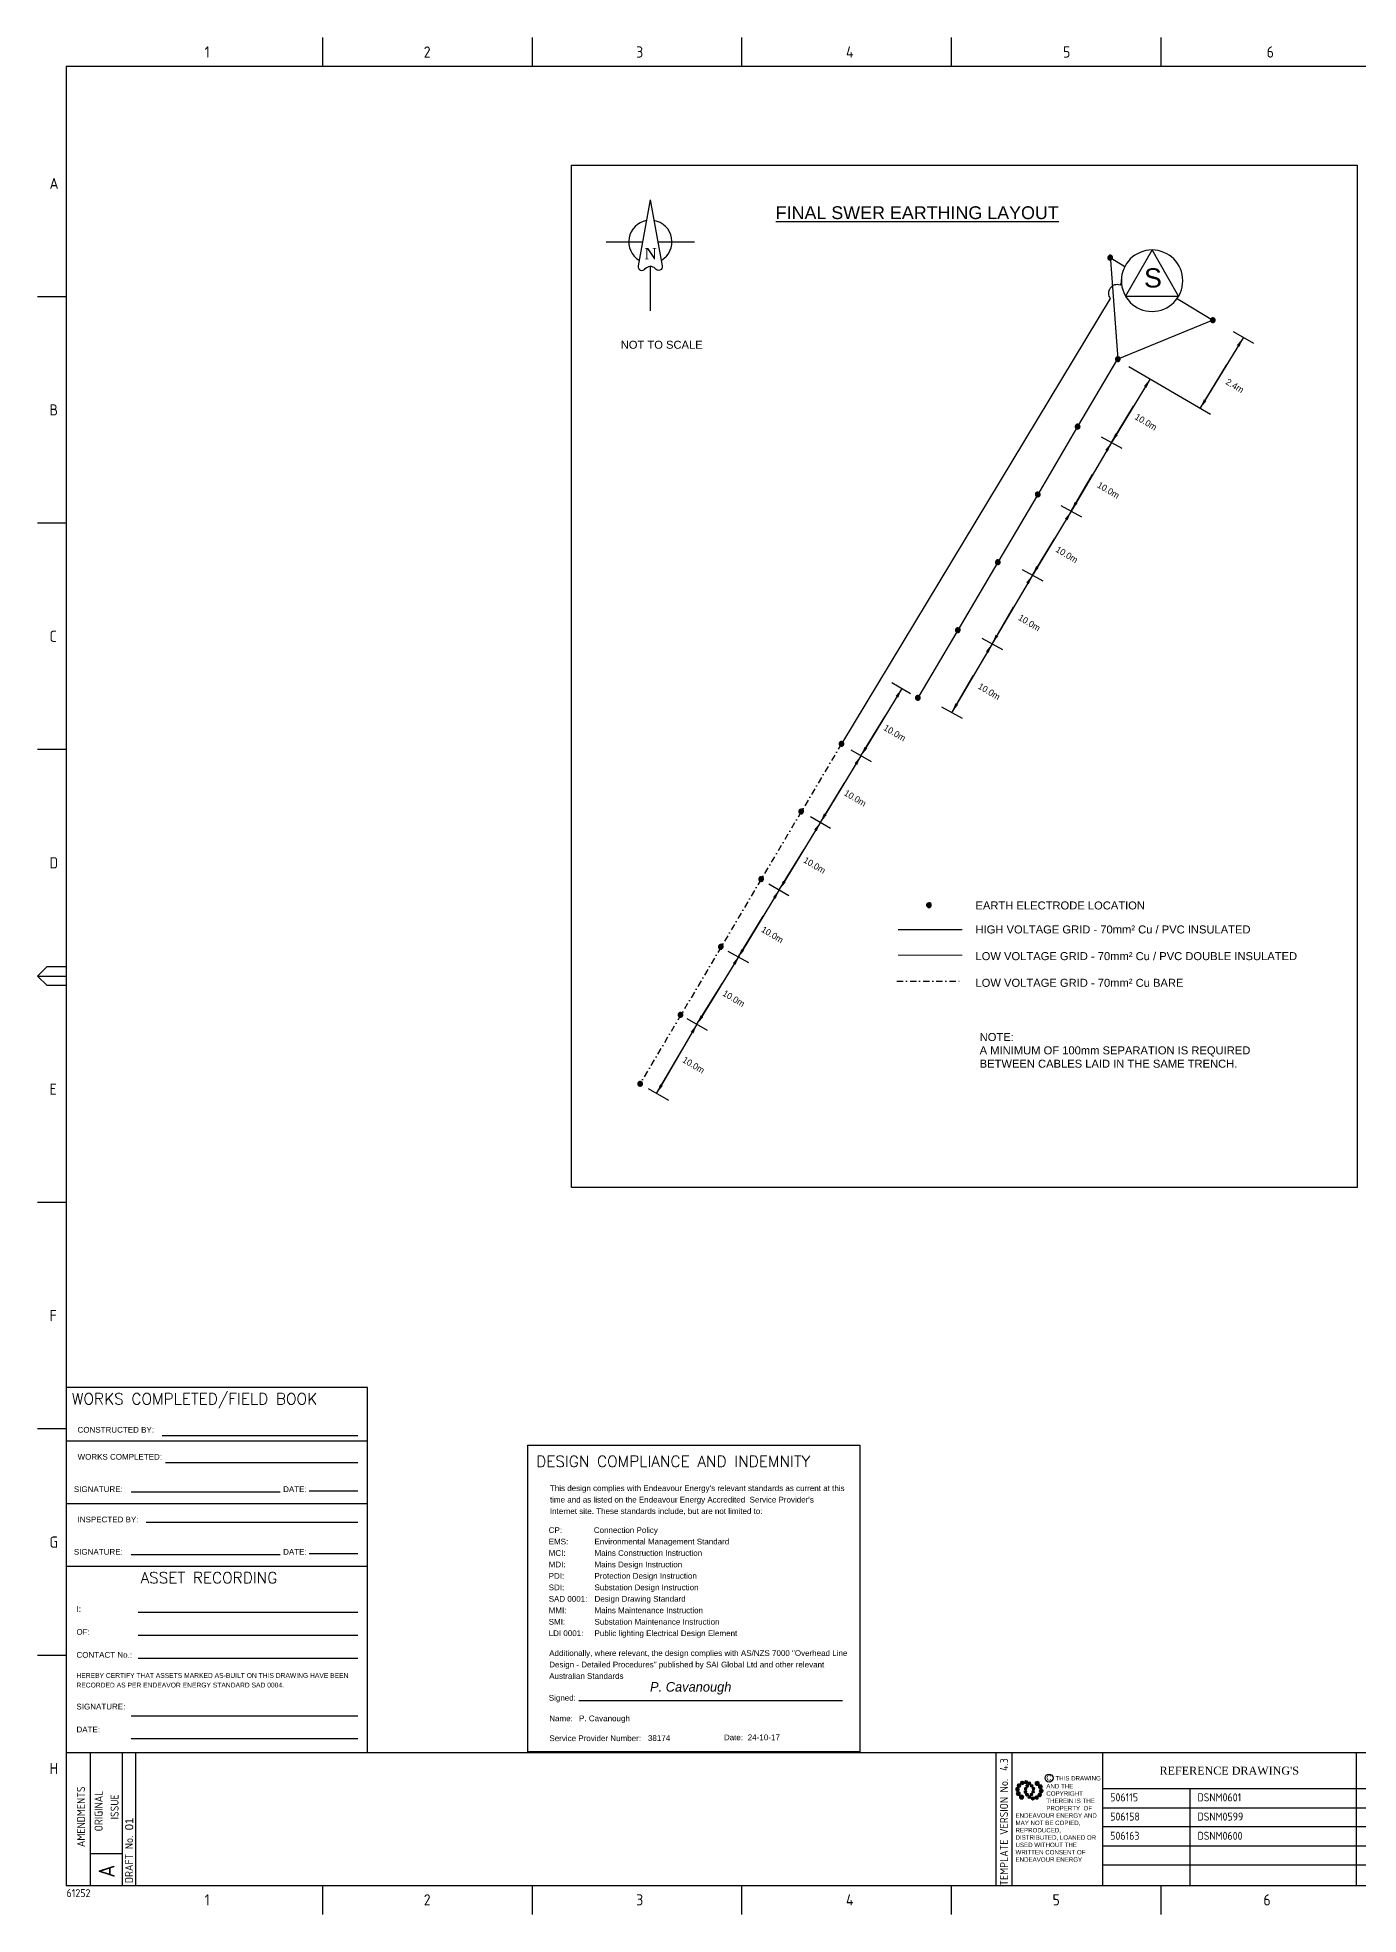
# Paper-space layout 'EARTHING' of a CAD drawing. Header units: metres, sheet in millimetres. Extents: x -21 to 813, y -3 to 583.
# Drawn here: x -21 to 392, y -3 to 583 of the extents above; entities that cross this region are included whole.
import ezdxf
from ezdxf.enums import TextEntityAlignment as Align

# ---------------------------------------------------------------- set-up
doc = ezdxf.new("R2010")
doc.units = ezdxf.units.M
doc.linetypes.add('DASHDOT2', pattern=[0.5, 0.25, -0.125, 0, -0.125])
doc.layers.get('0').update_dxf_attribs({"color": 6})
for name, color, linetype in [('Notes', 7, 'Continuous'), ('Notes_SP_MISC', 7, 'Continuous'), ('SupportsUG_SP_EXT', 7, 'Continuous')]:
    doc.layers.add(name, color=color, linetype=linetype)
doc.styles.add('ARIAL', font='arial.ttf', dxfattribs={"height": 2})
doc.styles.add('Elec', font='romand__.ttf')
doc.styles.add('iecISOCP', font='isocp.shx')
doc.styles.add('iecNAME', font='times.ttf')
doc.styles.add('iecTimesNewRoman', font='times.ttf')
doc.styles.add('RoadName', font='arial.ttf', dxfattribs={"height": 2.5})
doc.styles.get("Standard").update_dxf_attribs({"font": 'arial.ttf'})
doc.linetypes.add('Cable x', pattern='A,7,-0.25,["x",Standard,S=2,R=0,X=0.2,Y=-0.8],-2.1', length=9.35)
doc.linetypes.add('Cable xx', pattern='A,7,-3.3,["XX",Standard,S=1.5,R=0,X=-2.54,Y=-0.8],-1', length=11.3)
doc.dimstyles.new('GISCAD Dim Style', dxfattribs={"dimtxt": 2.5, "dimasz": 3, "dimexe": 1.25, "dimexo": 0.625, "dimtad": 1, "dimtoh": 1, "dimdec": 1, "dimtxsty": 'ARIAL', "dimcen": 2.5, "dimadec": 0, "dimazin": 0, "dimtfac": 1, "dimtdec": 1, "dimtmove": 0, "dimatfit": 3, "dimfxl": 1.25, "dimarcsym": 0})

# ---------------------------------------------------------------- blocks, each defined once
blk = doc.blocks.new('EE_LOGO_SMALL')
at = {"layer": 'Notes'}
h = blk.add_hatch(color=256, dxfattribs=at)
edge = h.paths.add_edge_path()
edge.add_spline(control_points=[(-8.4, 2), (-9.2, 2), (-9.8, 1.4), (-9.8, 0.7), (-9.9, -0.1), (-9.3, -0.7), (-8.6, -0.8), (-7.8, -0.8), (-7.2, -0.2), (-7.1, 0.5), (-7.1, 1.3), (-7.7, 1.9), (-8.4, 2)], knot_values=[0, 0, 0, 0, 1, 1, 1, 2, 2, 2, 3, 3, 3, 4, 4, 4, 4], degree=3, periodic=0)
h = blk.add_hatch(color=256, dxfattribs=at)
edge = h.paths.add_edge_path()
edge.add_spline(control_points=[(-6.8, 4.5), (-7.4, 4.8), (-8.2, 4.6), (-8.6, 4), (-8.9, 3.4), (-8.7, 2.6), (-8.1, 2.2), (-7.5, 1.9), (-6.7, 2.1), (-6.3, 2.7), (-6, 3.3), (-6.2, 4.1), (-6.8, 4.5)], knot_values=[0, 0, 0, 0, 1, 1, 1, 2, 2, 2, 3, 3, 3, 4, 4, 4, 4], degree=3, periodic=0)
h = blk.add_hatch(color=256, dxfattribs=at)
edge = h.paths.add_edge_path()
edge.add_spline(control_points=[(-4.2, 5.9), (-4.6, 6.5), (-5.3, 6.6), (-5.9, 6.3), (-6.4, 5.9), (-6.6, 5.1), (-6.2, 4.6), (-5.9, 4), (-5.1, 3.8), (-4.6, 4.2), (-4, 4.6), (-3.8, 5.3), (-4.2, 5.9)], knot_values=[0, 0, 0, 0, 1, 1, 1, 2, 2, 2, 3, 3, 3, 4, 4, 4, 4], degree=3, periodic=0)
h = blk.add_hatch(color=256, dxfattribs=at)
edge = h.paths.add_edge_path()
edge.add_spline(control_points=[(-1.3, 5.9), (-1.4, 6.5), (-2, 7), (-2.6, 6.9), (-3.3, 6.9), (-3.7, 6.3), (-3.7, 5.6), (-3.6, 5), (-3, 4.5), (-2.4, 4.6), (-1.7, 4.7), (-1.3, 5.2), (-1.3, 5.9)], knot_values=[0, 0, 0, 0, 1, 1, 1, 2, 2, 2, 3, 3, 3, 4, 4, 4, 4], degree=3, periodic=0)
h = blk.add_hatch(color=256, dxfattribs=at)
edge = h.paths.add_edge_path()
edge.add_spline(control_points=[(-2.5, 2.1), (-3, 2.2), (-3.5, 1.9), (-3.6, 1.3), (-3.7, 0.8), (-3.4, 0.3), (-2.9, 0.2), (-2.4, 0.1), (-1.9, 0.4), (-1.8, 0.9), (-1.7, 1.5), (-2, 2), (-2.5, 2.1)], knot_values=[0, 0, 0, 0, 1, 1, 1, 2, 2, 2, 3, 3, 3, 4, 4, 4, 4], degree=3, periodic=0)
h = blk.add_hatch(color=256, dxfattribs=at)
edge = h.paths.add_edge_path()
edge.add_spline(control_points=[(1, 4.9), (1, 4.3), (0.5, 3.8), (-0.1, 3.8), (-0.7, 3.8), (-1.2, 4.3), (-1.2, 4.9), (-1.2, 5.5), (-0.7, 6), (-0.1, 6), (0.5, 6), (1, 5.5), (1, 4.9)], knot_values=[0, 0, 0, 0, 1, 1, 1, 2, 2, 2, 3, 3, 3, 4, 4, 4, 4], degree=3, periodic=0)
edge = h.paths.add_edge_path()
edge.add_spline(control_points=[(-1.4, 4), (-1.9, 4.1), (-2.4, 3.8), (-2.5, 3.3), (-2.6, 2.7), (-2.3, 2.2), (-1.8, 2.1), (-1.3, 2), (-0.7, 2.3), (-0.6, 2.9), (-0.5, 3.4), (-0.9, 3.9), (-1.4, 4)], knot_values=[0, 0, 0, 0, 1, 1, 1, 2, 2, 2, 3, 3, 3, 4, 4, 4, 4], degree=3, periodic=0)
h = blk.add_hatch(color=256, dxfattribs=at)
edge = h.paths.add_edge_path()
edge.add_spline(control_points=[(2.3, 2.4), (2.8, 2.8), (2.8, 3.4), (2.4, 3.9), (2, 4.3), (1.4, 4.3), (0.9, 3.9), (0.5, 3.6), (0.5, 2.9), (0.9, 2.5), (1.2, 2), (1.9, 2), (2.3, 2.4)], knot_values=[0, 0, 0, 0, 1, 1, 1, 2, 2, 2, 3, 3, 3, 4, 4, 4, 4], degree=3, periodic=0)
edge = h.paths.add_edge_path()
edge.add_spline(control_points=[(1, 4.9), (1, 4.3), (0.5, 3.8), (-0.1, 3.8), (-0.7, 3.8), (-1.2, 4.3), (-1.2, 4.9), (-1.2, 5.5), (-0.7, 6), (-0.1, 6), (0.5, 6), (1, 5.5), (1, 4.9)], knot_values=[0, 0, 0, 0, 1, 1, 1, 2, 2, 2, 3, 3, 3, 4, 4, 4, 4], degree=3, periodic=0)
h = blk.add_hatch(color=256, dxfattribs=at)
edge = h.paths.add_edge_path()
edge.add_spline(control_points=[(1, 4.9), (1, 4.3), (0.5, 3.8), (-0.1, 3.8), (-0.7, 3.8), (-1.2, 4.3), (-1.2, 4.9), (-1.2, 5.5), (-0.7, 6), (-0.1, 6), (0.5, 6), (1, 5.5), (1, 4.9)], knot_values=[0, 0, 0, 0, 1, 1, 1, 2, 2, 2, 3, 3, 3, 4, 4, 4, 4], degree=3, periodic=0)
edge = h.paths.add_edge_path(flags=16)
edge.add_spline(control_points=[(1, 4.9), (1, 4.3), (0.5, 3.8), (-0.1, 3.8), (-0.7, 3.8), (-1.2, 4.3), (-1.2, 4.9), (-1.2, 5.5), (-0.7, 6), (-0.1, 6), (0.5, 6), (1, 5.5), (1, 4.9)], knot_values=[0, 0, 0, 0, 1, 1, 1, 2, 2, 2, 3, 3, 3, 4, 4, 4, 4], degree=3, periodic=0)
h = blk.add_hatch(color=256, dxfattribs=at)
edge = h.paths.add_edge_path()
edge.add_spline(control_points=[(3, 0.2), (3.5, 0.3), (3.8, 0.9), (3.7, 1.4), (3.6, 1.9), (3, 2.3), (2.5, 2.1), (1.9, 2), (1.6, 1.4), (1.8, 0.9), (1.9, 0.4), (2.5, 0.1), (3, 0.2)], knot_values=[0, 0, 0, 0, 1, 1, 1, 2, 2, 2, 3, 3, 3, 4, 4, 4, 4], degree=3, periodic=0)
h = blk.add_hatch(color=256, dxfattribs=at)
edge = h.paths.add_edge_path()
edge.add_spline(control_points=[(7, 4.9), (7, 4), (6.3, 3.4), (5.5, 3.4), (4.6, 3.4), (4, 4), (4, 4.9), (4, 5.7), (4.6, 6.4), (5.5, 6.4), (6.3, 6.4), (7, 5.7), (7, 4.9)], knot_values=[0, 0, 0, 0, 1, 1, 1, 2, 2, 2, 3, 3, 3, 4, 4, 4, 4], degree=3, periodic=0)
h = blk.add_hatch(color=256, dxfattribs=at)
edge = h.paths.add_edge_path()
edge.add_spline(control_points=[(8.4, 1.1), (9.1, 1.5), (9.4, 2.3), (9.1, 3), (8.8, 3.7), (7.9, 4.1), (7.2, 3.8), (6.5, 3.4), (6.2, 2.6), (6.5, 1.9), (6.8, 1.2), (7.7, 0.8), (8.4, 1.1)], knot_values=[0, 0, 0, 0, 1, 1, 1, 2, 2, 2, 3, 3, 3, 4, 4, 4, 4], degree=3, periodic=0)
h = blk.add_hatch(color=256, dxfattribs=at)
edge = h.paths.add_edge_path()
edge.add_spline(control_points=[(8.3, -1.9), (9, -1.9), (9.7, -1.4), (9.7, -0.6), (9.7, 0.1), (9.2, 0.8), (8.4, 0.8), (7.7, 0.8), (7, 0.3), (7, -0.5), (6.9, -1.2), (7.5, -1.9), (8.3, -1.9)], knot_values=[0, 0, 0, 0, 1, 1, 1, 2, 2, 2, 3, 3, 3, 4, 4, 4, 4], degree=3, periodic=0)
h = blk.add_hatch(color=256, dxfattribs=at)
edge = h.paths.add_edge_path()
edge.add_spline(control_points=[(-8.5, -1.1), (-9.2, -1.4), (-9.6, -2.3), (-9.3, -3), (-8.9, -3.7), (-8.1, -4), (-7.4, -3.7), (-6.7, -3.4), (-6.3, -2.5), (-6.6, -1.8), (-7, -1.1), (-7.8, -0.8), (-8.5, -1.1)], knot_values=[0, 0, 0, 0, 1, 1, 1, 2, 2, 2, 3, 3, 3, 4, 4, 4, 4], degree=3, periodic=0)
h = blk.add_hatch(color=256, dxfattribs=at)
edge = h.paths.add_edge_path()
edge.add_spline(control_points=[(-7.1, -4.8), (-7.1, -4), (-6.5, -3.3), (-5.6, -3.3), (-4.8, -3.3), (-4.1, -4), (-4.1, -4.8), (-4.1, -5.7), (-4.8, -6.3), (-5.6, -6.3), (-6.5, -6.3), (-7.1, -5.7), (-7.1, -4.8)], knot_values=[0, 0, 0, 0, 1, 1, 1, 2, 2, 2, 3, 3, 3, 4, 4, 4, 4], degree=3, periodic=0)
h = blk.add_hatch(color=256, dxfattribs=at)
edge = h.paths.add_edge_path()
edge.add_spline(control_points=[(-3.1, -0.2), (-3.7, -0.3), (-4, -0.8), (-3.8, -1.4), (-3.7, -1.9), (-3.2, -2.2), (-2.6, -2.1), (-2.1, -1.9), (-1.8, -1.4), (-1.9, -0.9), (-2.1, -0.3), (-2.6, 0), (-3.1, -0.2)], knot_values=[0, 0, 0, 0, 1, 1, 1, 2, 2, 2, 3, 3, 3, 4, 4, 4, 4], degree=3, periodic=0)
h = blk.add_hatch(color=256, dxfattribs=at)
edge = h.paths.add_edge_path()
edge.add_spline(control_points=[(-2.5, -2.3), (-2.9, -2.7), (-3, -3.4), (-2.6, -3.8), (-2.2, -4.2), (-1.5, -4.3), (-1.1, -3.9), (-0.7, -3.5), (-0.6, -2.8), (-1, -2.4), (-1.4, -2), (-2, -1.9), (-2.5, -2.3)], knot_values=[0, 0, 0, 0, 1, 1, 1, 2, 2, 2, 3, 3, 3, 4, 4, 4, 4], degree=3, periodic=0)
h = blk.add_hatch(color=256, dxfattribs=at)
edge = h.paths.add_edge_path()
edge.add_spline(control_points=[(-1.2, -4.8), (-1.2, -4.2), (-0.7, -3.7), (-0.1, -3.7), (0.5, -3.7), (1, -4.2), (1, -4.8), (1, -5.4), (0.5, -5.9), (-0.1, -5.9), (-0.7, -5.9), (-1.2, -5.4), (-1.2, -4.8)], knot_values=[0, 0, 0, 0, 1, 1, 1, 2, 2, 2, 3, 3, 3, 4, 4, 4, 4], degree=3, periodic=0)
h = blk.add_hatch(color=256, dxfattribs=at)
edge = h.paths.add_edge_path()
edge.add_spline(control_points=[(1.2, -3.9), (1.7, -4.1), (2.2, -3.7), (2.3, -3.2), (2.5, -2.7), (2.1, -2.2), (1.6, -2.1), (1.1, -2), (0.6, -2.3), (0.5, -2.8), (0.4, -3.3), (0.7, -3.8), (1.2, -3.9)], knot_values=[0, 0, 0, 0, 1, 1, 1, 2, 2, 2, 3, 3, 3, 4, 4, 4, 4], degree=3, periodic=0)
h = blk.add_hatch(color=256, dxfattribs=at)
edge = h.paths.add_edge_path()
edge.add_spline(control_points=[(1.2, -5.8), (1.3, -6.5), (1.8, -6.9), (2.5, -6.9), (3.1, -6.8), (3.6, -6.2), (3.5, -5.6), (3.4, -5), (2.9, -4.5), (2.2, -4.6), (1.6, -4.6), (1.1, -5.2), (1.2, -5.8)], knot_values=[0, 0, 0, 0, 1, 1, 1, 2, 2, 2, 3, 3, 3, 4, 4, 4, 4], degree=3, periodic=0)
h = blk.add_hatch(color=256, dxfattribs=at)
edge = h.paths.add_edge_path()
edge.add_spline(control_points=[(2.4, -2), (2.9, -2.1), (3.4, -1.8), (3.5, -1.3), (3.6, -0.8), (3.3, -0.3), (2.8, -0.2), (2.2, -0.1), (1.7, -0.4), (1.6, -0.9), (1.5, -1.4), (1.8, -1.9), (2.4, -2)], knot_values=[0, 0, 0, 0, 1, 1, 1, 2, 2, 2, 3, 3, 3, 4, 4, 4, 4], degree=3, periodic=0)
h = blk.add_hatch(color=256, dxfattribs=at)
edge = h.paths.add_edge_path()
edge.add_spline(control_points=[(4, -5.8), (4.4, -6.4), (5.2, -6.6), (5.7, -6.2), (6.3, -5.8), (6.5, -5.1), (6.1, -4.5), (5.7, -4), (5, -3.8), (4.4, -4.2), (3.8, -4.5), (3.7, -5.3), (4, -5.8)], knot_values=[0, 0, 0, 0, 1, 1, 1, 2, 2, 2, 3, 3, 3, 4, 4, 4, 4], degree=3, periodic=0)
h = blk.add_hatch(color=256, dxfattribs=at)
edge = h.paths.add_edge_path()
edge.add_spline(control_points=[(6.7, -4.4), (7.3, -4.8), (8.1, -4.6), (8.4, -4), (8.8, -3.3), (8.6, -2.6), (8, -2.2), (7.3, -1.8), (6.6, -2.1), (6.2, -2.7), (5.8, -3.3), (6, -4.1), (6.7, -4.4)], knot_values=[0, 0, 0, 0, 1, 1, 1, 2, 2, 2, 3, 3, 3, 4, 4, 4, 4], degree=3, periodic=0)
at = {"layer": 'Notes', "lineweight": 0}
for points in [[(1.8, 2.1), (1.8, 2.1)], [(-2, -2.1), (-2, -2.1)]]:
    blk.add_lwpolyline(points, dxfattribs=at)
for points in [[(-8.4, 2), (-9.2, 2), (-9.8, 1.4), (-9.8, 0.7), (-9.9, -0.1), (-9.3, -0.7), (-8.6, -0.8), (-7.8, -0.8), (-7.2, -0.2), (-7.1, 0.5), (-7.1, 1.3), (-7.7, 1.9), (-8.4, 2)], [(-6.8, 4.5), (-7.4, 4.8), (-8.2, 4.6), (-8.6, 4), (-8.9, 3.4), (-8.7, 2.6), (-8.1, 2.2), (-7.5, 1.9), (-6.7, 2.1), (-6.3, 2.7), (-6, 3.3), (-6.2, 4.1), (-6.8, 4.5)], [(-4.2, 5.9), (-4.6, 6.5), (-5.3, 6.6), (-5.9, 6.3), (-6.4, 5.9), (-6.6, 5.1), (-6.2, 4.6), (-5.9, 4), (-5.1, 3.8), (-4.6, 4.2), (-4, 4.6), (-3.8, 5.3), (-4.2, 5.9)], [(-1.3, 5.9), (-1.4, 6.5), (-2, 7), (-2.6, 6.9), (-3.3, 6.9), (-3.7, 6.3), (-3.7, 5.6), (-3.6, 5), (-3, 4.5), (-2.4, 4.6), (-1.7, 4.7), (-1.3, 5.2), (-1.3, 5.9)], [(-2.5, 2.1), (-3, 2.2), (-3.5, 1.9), (-3.6, 1.3), (-3.7, 0.8), (-3.4, 0.3), (-2.9, 0.2), (-2.4, 0.1), (-1.9, 0.4), (-1.8, 0.9), (-1.7, 1.5), (-2, 2), (-2.5, 2.1)], [(-1.4, 4), (-1.9, 4.1), (-2.4, 3.8), (-2.5, 3.3), (-2.6, 2.7), (-2.3, 2.2), (-1.8, 2.1), (-1.3, 2), (-0.7, 2.3), (-0.6, 2.9), (-0.5, 3.4), (-0.9, 3.9), (-1.4, 4)], [(1, 4.9), (1, 4.3), (0.5, 3.8), (-0.1, 3.8), (-0.7, 3.8), (-1.2, 4.3), (-1.2, 4.9), (-1.2, 5.5), (-0.7, 6), (-0.1, 6), (0.5, 6), (1, 5.5), (1, 4.9)], [(1, 4.9), (1, 4.3), (0.5, 3.8), (-0.1, 3.8), (-0.7, 3.8), (-1.2, 4.3), (-1.2, 4.9), (-1.2, 5.5), (-0.7, 6), (-0.1, 6), (0.5, 6), (1, 5.5), (1, 4.9)], [(2.3, 2.4), (2.8, 2.8), (2.8, 3.4), (2.4, 3.9), (2, 4.3), (1.4, 4.3), (0.9, 3.9), (0.5, 3.6), (0.5, 2.9), (0.9, 2.5), (1.2, 2), (1.9, 2), (2.3, 2.4)], [(3, 0.2), (3.5, 0.3), (3.8, 0.9), (3.7, 1.4), (3.6, 1.9), (3, 2.3), (2.5, 2.1), (1.9, 2), (1.6, 1.4), (1.8, 0.9), (1.9, 0.4), (2.5, 0.1), (3, 0.2)], [(7, 4.9), (7, 4), (6.3, 3.4), (5.5, 3.4), (4.6, 3.4), (4, 4), (4, 4.9), (4, 5.7), (4.6, 6.4), (5.5, 6.4), (6.3, 6.4), (7, 5.7), (7, 4.9)], [(8.4, 1.1), (9.1, 1.5), (9.4, 2.3), (9.1, 3), (8.8, 3.7), (7.9, 4.1), (7.2, 3.8), (6.5, 3.4), (6.2, 2.6), (6.5, 1.9), (6.8, 1.2), (7.7, 0.8), (8.4, 1.1)], [(8.3, -1.9), (9, -1.9), (9.7, -1.4), (9.7, -0.6), (9.7, 0.1), (9.2, 0.8), (8.4, 0.8), (7.7, 0.8), (7, 0.3), (7, -0.5), (6.9, -1.2), (7.5, -1.9), (8.3, -1.9)], [(-8.5, -1.1), (-9.2, -1.4), (-9.6, -2.3), (-9.3, -3), (-8.9, -3.7), (-8.1, -4), (-7.4, -3.7), (-6.7, -3.4), (-6.3, -2.5), (-6.6, -1.8), (-7, -1.1), (-7.8, -0.8), (-8.5, -1.1)], [(-7.1, -4.8), (-7.1, -4), (-6.5, -3.3), (-5.6, -3.3), (-4.8, -3.3), (-4.1, -4), (-4.1, -4.8), (-4.1, -5.7), (-4.8, -6.3), (-5.6, -6.3), (-6.5, -6.3), (-7.1, -5.7), (-7.1, -4.8)], [(-3.1, -0.2), (-3.7, -0.3), (-4, -0.8), (-3.8, -1.4), (-3.7, -1.9), (-3.2, -2.2), (-2.6, -2.1), (-2.1, -1.9), (-1.8, -1.4), (-1.9, -0.9), (-2.1, -0.3), (-2.6, 0), (-3.1, -0.2)], [(-2.5, -2.3), (-2.9, -2.7), (-3, -3.4), (-2.6, -3.8), (-2.2, -4.2), (-1.5, -4.3), (-1.1, -3.9), (-0.7, -3.5), (-0.6, -2.8), (-1, -2.4), (-1.4, -2), (-2, -1.9), (-2.5, -2.3)], [(-1.2, -4.8), (-1.2, -4.2), (-0.7, -3.7), (-0.1, -3.7), (0.5, -3.7), (1, -4.2), (1, -4.8), (1, -5.4), (0.5, -5.9), (-0.1, -5.9), (-0.7, -5.9), (-1.2, -5.4), (-1.2, -4.8)], [(1.2, -3.9), (1.7, -4.1), (2.2, -3.7), (2.3, -3.2), (2.5, -2.7), (2.1, -2.2), (1.6, -2.1), (1.1, -2), (0.6, -2.3), (0.5, -2.8), (0.4, -3.3), (0.7, -3.8), (1.2, -3.9)], [(1.2, -5.8), (1.3, -6.5), (1.8, -6.9), (2.5, -6.9), (3.1, -6.8), (3.6, -6.2), (3.5, -5.6), (3.4, -5), (2.9, -4.5), (2.2, -4.6), (1.6, -4.6), (1.1, -5.2), (1.2, -5.8)], [(2.4, -2), (2.9, -2.1), (3.4, -1.8), (3.5, -1.3), (3.6, -0.8), (3.3, -0.3), (2.8, -0.2), (2.2, -0.1), (1.7, -0.4), (1.6, -0.9), (1.5, -1.4), (1.8, -1.9), (2.4, -2)], [(4, -5.8), (4.4, -6.4), (5.2, -6.6), (5.7, -6.2), (6.3, -5.8), (6.5, -5.1), (6.1, -4.5), (5.7, -4), (5, -3.8), (4.4, -4.2), (3.8, -4.5), (3.7, -5.3), (4, -5.8)], [(6.7, -4.4), (7.3, -4.8), (8.1, -4.6), (8.4, -4), (8.8, -3.3), (8.6, -2.6), (8, -2.2), (7.3, -1.8), (6.6, -2.1), (6.2, -2.7), (5.8, -3.3), (6, -4.1), (6.7, -4.4)]]:
    blk.add_open_spline(points, degree=3, knots=[0, 0, 0, 0, 1, 1, 1, 2, 2, 2, 3, 3, 3, 4, 4, 4, 4], dxfattribs=at)
blk = doc.blocks.new('EE_COPYRIGHT_A1')
at = {"layer": 'Notes'}
blk.add_circle((9.53, -0.82), 1.15, dxfattribs=at)
at = {"xscale": 0.4, "yscale": 0.4, "zscale": 0.4}
blk.add_blockref('EE_LOGO_SMALL', (3.96, -4.29), dxfattribs=at)
at = {"layer": 'Notes', "insert": (0, 0), "char_height": 1.25, "width": 24.1208, "attachment_point": 1, "style": 'ARIAL'}
blk.add_mtext('\\pt8.75;               ^I{\\H1.2x;C } THIS DRAWING\\P\\pi-8.75,l8.75,t8.75,20;       ^IAND THE ^I\\P\\pi0,t8.75;COPYRIGHT\\P\\pi-8.75,t1.25,8.75;^I^ITHEREIN IS THE PROPERTY  OF \\P\\pi0,l0,t1.25;ENDEAVOUR ENERGY AND MAY NOT BE COPIED, REPRODUCED, DISTRIBUTED, LOANED OR USED WITHOUT THE WRITTEN CONSENT OF ENDEAVOUR ENERGY', dxfattribs=at)
blk = doc.blocks.new('A1_FRAME_TITLE')
at = {"layer": 'Notes', "linetype": 'Continuous'}
for p, q in [((89.14, 574.39), (89.14, 583.39)), ((154.65, 574.39), (154.65, 583.39)), ((220.16, 574.39), (220.16, 583.39)), ((285.67, 574.39), (285.67, 583.39)), ((351.17, 574.39), (351.17, 583.39)), ((9, 502.43), (0, 502.43)), ((8.99, 431.68), (0, 431.68)), ((8.99, 360.93), (0, 360.93)), ((0, 290.18), (3, 293.18)), ((0, 290.18), (9, 290.18)), ((3, 287.18), (0, 290.18)), ((3, 293.18), (8.99, 293.18)), ((8.99, 287.18), (3, 287.18)), ((9, 219.43), (0, 219.43)), ((9, 148.68), (0, 148.68)), ((9, 77.93), (0, 77.93)), ((89.14, -3.03), (89.14, 5.97)), ((154.65, -3.03), (154.65, 5.97)), ((220.16, -3.03), (220.16, 5.97)), ((285.67, -3.03), (285.67, 5.97)), ((351.17, -3.03), (351.17, 5.97))]:
    blk.add_line(p, q, dxfattribs=at)
at = {"layer": 'Notes', "color": 3, "linetype": 'Continuous'}
for p, q in [((9, 574.39), (9, 5.97)), ((16.59, 5.97), (16.59, 47.62)), ((26.59, 5.97), (26.59, 47.62)), ((30.74, 5.98), (30.74, 47.62)), ((299.54, 47.62), (299.54, 5.97)), ((304.54, 47.62), (304.54, 5.97)), ((332.78, 47.62), (332.78, 5.97)), ((412.12, 47.62), (412.12, 5.97)), ((16.59, 15.97), (26.59, 15.97))]:
    blk.add_line(p, q, dxfattribs=at)
at = {"layer": 'Notes', "color": 7}
for p, q in [((332.81, 36.33), (478.24, 36.33)), ((360.07, 36.33), (360.07, 5.97)), ((332.78, 30.28), (478.24, 30.28)), ((478.24, 24.33), (332.78, 24.33)), ((478.24, 18.33), (332.78, 18.33)), ((478.24, 12.33), (332.78, 12.33))]:
    blk.add_line(p, q, dxfattribs=at)
at = {"layer": 'Notes', "color": 3, "linetype": 'Continuous', "flags": 128}
for points in [[(149.5, 574.39), (9, 574.39)], [(824.37, 574.39), (149.5, 574.39)], [(9, 47.62), (123.8, 47.62)], [(123.8, 47.62), (824.37, 47.62)], [(9, 5.97), (123.8, 5.97)], [(123.8, 5.97), (824.37, 5.97)]]:
    blk.add_lwpolyline(points, dxfattribs=at)
at = {"layer": 'Notes', "xscale": 1.1, "yscale": 1.1, "zscale": 1.1}
blk.add_blockref('EE_COPYRIGHT_A1', (305.65, 40.49), dxfattribs=at)
blk.add_attdef('DRAFT_NUM', (29.9, 23.29), '', height=2.5, rotation=90)
at = {"layer": 'Notes', "color": 7, "style": 'iecISOCP'}
for s, p in [('1', (52.24, 577.12)), ('2', (120.7, 577.12)), ('3', (187.09, 577.12)), ('4', (252.67, 577.12)), ('5', (320.5, 577.12)), ('6', (384.13, 577.12)), ('A', (3.74, 536.06)), ('B', (3.74, 465.31)), ('C', (3.74, 394.56)), ('D', (3.74, 323.81)), ('E', (3.74, 253.06)), ('F', (3.74, 182.31)), ('G', (3.74, 111.56)), ('H', (3.74, 40.81)), ('1', (52.24, -0.22)), ('2', (120.7, -0.22)), ('3', (187.09, -0.2)), ('4', (252.67, -0.22)), ('5', (317.21, -0.22)), ('6', (383.12, -0.22))]:
    blk.add_text(s, height=3.5, dxfattribs=at).set_placement(p)
at = {"layer": 'Notes', "style": 'iecTimesNewRoman'}
blk.add_text("REFERENCE DRAWING'S", height=2.5, dxfattribs=at).set_placement((372.45, 40.66), align=Align.CENTER)
at = {"layer": 'Notes', "color": 7, "style": 'iecISOCP'}
for s, height, p in [('AMENDMENTS', 2.5, (14.84, 18.02)), ('ORIGINAL', 2.5, (20.34, 22.94)), ('ISSUE', 2.5, (25.34, 26.69)), ('DRAFT No.', 2.5, (29.84, 6.74)), ('A', 5, (24.09, 8.47))]:
    blk.add_text(s, height=height, rotation=90, dxfattribs=at).set_placement(p)
blk.add_text('TEMPLATE VERSION No.', height=2.5, rotation=90, dxfattribs=at).set_placement((302.04, 5.97), align=Align.MIDDLE_LEFT)
at = {"layer": 'Notes', "color": 7, "style": 'iecISOCP', "flags": 8}
blk.add_attdef('VERSION_NO', text='', height=2.5, rotation=90, dxfattribs=at).set_placement((302.04, 43.81), align=Align.MIDDLE_CENTER)
at = {"layer": 'Notes', "color": 7, "style": 'iecISOCP'}
for tag, p in [('CAP_NO', (513.19, 43.46)), ('IE_NUM', (513.05, 37.81)), ('REF_No_1', (335.24, 32.31)), ('REF_1', (362.52, 32.31)), ('GEN_WO', (441.71, 31.76)), ('HV_SWITCH', (513.46, 32.16)), ('REF_No_2', (335.24, 26.31)), ('REF_2', (362.52, 26.31)), ('OH_WO', (441.71, 25.81)), ('UBD_REF', (513.05, 25.83)), ('REF_No_3', (335.24, 20.31)), ('REF_3', (362.52, 20.31)), ('UG_WO', (441.71, 20.05)), ('GIS_MAP_No', (513.05, 20.04)), ('REF_No_4', (335.24, 14.31)), ('REF_4', (362.52, 14.31)), ('SUB_WO', (441.71, 13.81)), ('HV_OP_DIAG', (513.33, 14.2)), ('LGA', (512.95, 7.78))]:
    blk.add_attdef(tag, p, '', height=2.5, dxfattribs=at)
at = {"layer": 'Notes', "style": 'iecISOCP'}
for tag, p in [('T1', (684.37, 39.47)), ('T2', (684.37, 34.35)), ('T3', (684.37, 28.92)), ('T4', (684.37, 23.66)), ('T5', (684.37, 18.23)), ('T6', (684.37, 12.97))]:
    blk.add_attdef(tag, text='', height=3.5, dxfattribs=at).set_placement(p, align=Align.CENTER)
at = {"layer": 'Notes', "color": 7, "style": 'iecISOCP'}
for tag, p in [('scale', (567.76, 33.27)), ('DRAWN', (567.76, 24.93)), ('DATE', (567.76, 16.88)), ('CHD', (567.76, 8.37)), ('DESIGN', (605.62, 9.15))]:
    blk.add_attdef(tag, text='', height=2.5, dxfattribs=at).set_placement(p, align=Align.CENTER)
at = {"layer": 'Notes', "color": 4, "style": 'iecISOCP'}
blk.add_attdef('NUM', text='', height=7, dxfattribs=at).set_placement((792.37, 20.12), align=Align.MIDDLE_CENTER)
at = {"layer": 'Notes', "color": 1, "style": 'iecISOCP'}
blk.add_attdef('REV', text='', height=5, dxfattribs=at).set_placement((820.05, 17.1), align=Align.CENTER)
at = {"layer": 'Notes', "color": 7, "style": 'iecISOCP'}
for tag, p in [('NS', (790.71, 8.12)), ('SHTS', (805.41, 8.12))]:
    blk.add_attdef(tag, text='', height=2.5, dxfattribs=at).set_placement(p, align=Align.MIDDLE)
at = {"layer": 'Notes', "style": 'iecISOCP'}
blk.add_attdef('ExportID', (9.08, 2.39), '', height=2.5, dxfattribs=at)
at = {"layer": 'Notes', "style": 'iecISOCP', "flags": 1}
for tag, p in [('ProjectType', (14.17, -26.8)), ('ProjectNumber', (23.56, -26.82)), ('DrawingNumber', (35.51, -26.8)), ('ProjectDescription', (47.56, -26.83)), ('ExportDate', (60.28, -26.79)), ('ExportUserName', (69.15, -26.8)), ('DesignerCompanyName', (81.48, -26.79)), ('ExportAreaOfInterest', (97.1, -26.81)), ('GIS_SUCCESS', (112, -26.78)), ('CAD_SUCCESS', (121.79, -26.78)), ('DEPOTCODE', (132.11, -26.88)), ('ExportCategories', (140.08, -26.8)), ('Comments', (154.38, -26.88))]:
    blk.add_attdef(tag, p, '', height=1, dxfattribs=at)
blk = doc.blocks.new('BOND POINT')
blk.add_hatch(color=256).paths.add_polyline_path([(-2.5, 0, 1), (2.5, 0, 1)])
blk.add_lwpolyline([(-2.5, 0, 1), (2.5, 0, 1)], format="xyb", close=True)
blk = doc.blocks.new('NorthPnt 11(NP11)')
for p, q in [((-19.7, 0.02), (-3.49, 0)), ((3.32, 0), (19.7, -0.02)), ((-0.08, -10.94), (-0.08, -30.8))]:
    blk.add_line(p, q)
for points in [[(-0.08, 18.81), (-5.43, -10.68, 0.877048), (-2.29, -11.9, -0.1543), (-0.08, -10.94, 0.090511)], [(-0.08, 18.81), (5.26, -10.68, -0.877048), (2.13, -11.9, 0.1543), (-0.08, -10.94, -0.090511)]]:
    blk.add_lwpolyline(points, format="xyb")
for start, end in [(100.5988, 238.86433), (300.09942, 80.43745)]:
    blk.add_arc((0, 0), 9.64, start, end)
at = {"color": 7, "style": 'iecNAME'}
blk.add_text('N', height=5.02, dxfattribs=at).set_placement((-2.62, -7.82))
blk = doc.blocks.new('SUB_SWER_NEW')
blk.add_wipeout([(0, 9.6), (-1.2, 9.52), (-2.39, 9.3), (-3.53, 8.93), (-4.62, 8.41), (-5.64, 7.77), (-6.57, 7), (-7.4, 6.12), (-8.11, 5.14), (-8.69, 4.09), (-9.13, 2.97), (-9.43, 1.8), (-9.58, 0.6), (-9.58, -0.6), (-9.43, -1.8), (-9.13, -2.97), (-8.69, -4.09), (-8.11, -5.14), (-7.4, -6.12), (-6.57, -7), (-5.64, -7.77), (-4.62, -8.41), (-3.53, -8.93), (-2.39, -9.3), (-1.2, -9.52), (0, -9.6), (1.2, -9.52), (2.39, -9.3), (3.53, -8.93), (4.62, -8.41), (5.64, -7.77), (6.57, -7), (7.4, -6.12), (8.11, -5.14), (8.69, -4.09), (9.13, -2.97), (9.43, -1.8), (9.58, -0.6), (9.58, 0.6), (9.43, 1.8), (9.13, 2.97), (8.69, 4.09), (8.11, 5.14), (7.4, 6.12), (6.57, 7), (5.64, 7.77), (4.62, 8.41), (3.53, 8.93), (2.39, 9.3), (1.2, 9.52)])
blk.add_lwpolyline([(-9.6, 0, 1), (9.6, 0, 1)], format="xyb", close=True)
blk.add_lwpolyline([(4.86, 1.18), (0, 9.6), (-8.31, -4.8), (8.31, -4.8)], close=True)
at = {"insert": (-2.51, 3.88), "char_height": 6, "attachment_point": 1}
blk.add_mtext_dynamic_manual_height_columns('S', width=5.8532, gutter_width=4, heights=[0], dxfattribs=at)
for tag, height, flags, p in [('STREET_CODE', 0.2, 9, (1.5, 0)), ('ASSET_NUM', 2.5, 8, (2, 2)), ('CONSTRUCTED_VOLTAGE', 0.2, 9, (1.5, -0.2)), ('OPERATING_VOLTAGE', 0.2, 9, (1.5, -0.6)), ('ORIENTATION', 0.2, 9, (1.5, -0.8)), ('OWNED_BY', 0.2, 9, (1.5, -1)), ('OPERATED_BY', 0.2, 9, (1.5, -1.2)), ('SECONDARY_VOLTAGE', 0.2, 9, (1.5, -1.6)), ('STATE', 0.2, 9, (1.5, -1.8)), ('SUBSTATION_TYPE', 0.2, 9, (1.5, -2)), ('SUBURB', 0.2, 9, (1.5, -2.6)), ('STREETNAME', 0.2, 9, (1.5, -2.8)), ('Z', 0.2, 1, (1.5, -3.6)), ('NO_PHASES', 0.2, 9, (1.5, -0.4)), ('MAINTAINED_BY', 0.2, 9, (1.5, -1.4)), ('USAGE', 0.2, 9, (1.5, -2.2)), ('LEGEND', 0.2, 9, (1.5, -2.4)), ('LOCATION', 0.2, 9, (1.5, -3)), ('NOTES', 0.2, 9, (1.5, -3.2)), ('PARENT', 0.2, 9, (1.5, -3.4))]:
    blk.add_attdef(tag, text='', height=height, dxfattribs=dict(flags=flags)).set_placement(p, align=Align.MIDDLE_LEFT)
blk = doc.blocks.new('NOTE_WORKS-COMPLETED')
at = {"lineweight": -3}
for p, q in [((94.11, 97.2), (0, 97.2)), ((94.11, 77.62), (0, 77.62)), ((93.87, 58.03), (0, 58.03))]:
    blk.add_line(p, q, dxfattribs=at)
at = {"color": 7, "linetype": 'Continuous', "lineweight": -3}
for p, q in [((30, 99), (91.13, 99)), ((31, 90.55), (91.13, 90.55)), ((20.3, 81.37), (66.83, 81.37)), ((75.92, 81.71), (91.13, 81.71)), ((25, 71.88), (91.13, 71.88)), ((20.3, 61.78), (66.83, 61.78)), ((75.92, 62.13), (91.13, 62.13)), ((22.5, 43.79), (91.13, 43.79)), ((22.5, 36.59), (91.13, 36.59)), ((22.5, 29.42), (91.13, 29.42)), ((20.3, 11.37), (91.13, 11.37)), ((20.3, 4.28), (91.13, 4.28))]:
    blk.add_line(p, q, dxfattribs=at)
at = {"lineweight": -3}
blk.add_lwpolyline([(0, 0), (94.11, 0), (94.11, 113.95), (0, 113.95)], close=True, dxfattribs=at)
at = {"color": 7, "lineweight": -3, "style": 'Elec'}
blk.add_text('WORKS COMPLETED/FIELD BOOK', height=3.5, dxfattribs=at).set_placement((1.75, 110.45), align=Align.MIDDLE_LEFT)
at = {"color": 7, "lineweight": -3}
for s, p in [('CONSTRUCTED BY:', (3.51, 100.79)), ('WORKS COMPLETED:', (3.52, 92.34)), ('INSPECTED BY:', (3.52, 72.76))]:
    blk.add_text(s, height=1.79, dxfattribs=at).set_placement(p, align=Align.MIDDLE_LEFT)
for s, p in [('SIGNATURE:', (10, 82.23)), ('DATE:', (71.45, 82.23)), ('SIGNATURE:', (10, 62.65)), ('DATE:', (71.45, 62.65))]:
    blk.add_text(s, height=1.79, dxfattribs=at).set_placement(p, align=Align.MIDDLE_CENTER)
at = {"color": 7, "lineweight": -3, "style": 'Elec'}
blk.add_text('ASSET RECORDING', height=3.5, dxfattribs=at).set_placement((23.19, 56.32), align=Align.TOP_LEFT)
at = {"color": 7, "lineweight": -3, "insert": (3.17, 45.68), "char_height": 1.79, "width": 89.6105, "attachment_point": 1, "line_spacing_factor": 1.2}
blk.add_mtext('I:\\P\\POF:\\P\\PCONTACT No.:\\P{\\H0.83799x;\\PHEREBY CERTIFY THAT ASSETS MARKED AS-BUILT ON THIS DRAWING HAVE BEEN\\PRECORDED AS PER ENDEAVOR ENERGY STANDARD SAD 0004.}\\P\\PSIGNATURE:\\P\\PDATE:', dxfattribs=at)
at = {"color": 7, "lineweight": -3}
for tag, p in [('CONSTRUCTEDBY', (32.92, 99.87)), ('WORKSCOMPLETED', (32.93, 91.44)), ('SIGNATURE', (23.86, 81.87)), ('DATE', (77.31, 82.21)), ('INSPECTEDBY', (25.68, 72.38)), ('SIGNATURE', (24.59, 62.28)), ('DATE', (77.75, 62.63)), ('ASSETRECORD', (28.77, 44.53)), ('ASSETRECORDOF', (28.5, 37.33)), ('CONTACTNO', (28.5, 30.15)), ('SIGNATURE', (31.79, 12.95)), ('DATE', (32, 5.02))]:
    blk.add_attdef(tag, p, '', height=1.79, dxfattribs=at)
blk = doc.blocks.new('NOTE_DESIGN-COMPLIANCE')
blk.add_line((16, 16.01), (98.33, 16.01))
blk.add_lwpolyline([(0.01, 95.84), (103.74, 95.84), (103.74, 0), (0.01, 0)], close=True)
at = {"color": 7, "lineweight": -3, "style": 'Elec'}
blk.add_text('DESIGN COMPLIANCE AND INDEMNITY', height=3.5, dxfattribs=at).set_placement((2.6, 87.92), align=Align.BOTTOM_LEFT)
at = {"color": 7, "lineweight": -3}
for s, p in [('Signed:', (6.54, 17.75)), ('Name:', (6.71, 11.32)), ('Service Provider Number:', (6.76, 5.11)), ('Date: ', (61.29, 5.38))]:
    blk.add_text(s, height=1.79, dxfattribs=at).set_placement(p, align=Align.TOP_LEFT)
at = {"color": 7, "lineweight": -3, "char_height": 1.79, "line_spacing_factor": 1.2}
for s, insert, attachment_point in [("This design complies with Endeavour Energy's relevant standards as current at this \\Ptime and as listed on the Endeavour Energy Accredited  Service Provider's\\PInternet site. These standards include, but are not limited to:", (6.92, 73.95), 7), ('CP:^I          Connection Policy\\PEMS:^I^IEnvironmental Management Standard\\PMCI:^I^IMains Construction Instruction\\PMDI:^I^IMains Design Instruction\\PPDI:^I^IProtection Design Instruction\\PSDI:^I^ISubstation Design Instruction\\PSAD 0001:^IDesign Drawing Standard\\PMMI:^I^IMains Maintenance Instruction\\PSMI:^I^ISubstation Maintenance Instruction\\PLDI 0001:^IPublic lighting Electrical Design Element ', (6.53, 70.15), 1), ('\\PAdditionally, where relevant, the design complies with AS/NZS 7000 "Overhead Line\\PDesign - Detailed Procedures" published by SAI Global Ltd and other relevant \\PAustralian Standards', (6.7, 35.3), 1)]:
    blk.add_mtext(s, dxfattribs=dict(at, insert=insert, attachment_point=attachment_point))
at = {"ltscale": 0.5}
for tag, p in [('COMPANYNAME', (5.15, 14.05)), ('NAME', (16, 9.52)), ('SPN', (37.54, 3.38)), ('DATE', (68.73, 3.59))]:
    blk.add_attdef(tag, p, '', height=1.8, dxfattribs=at)

psp = doc.layouts.new('EARTHING')

# ---------------------------------------------------------------- linework, layer by layer
at = {"layer": 'Notes', "color": 7, "linetype": 'Cable x'}
for p, q in [((314.68, 514.63), (334.06, 502.83)), ((314.74, 513.8), (317.12, 482.92)), ((334.06, 502.83), (346.78, 495.1)), ((346.78, 495.1), (317.12, 482.92))]:
    psp.add_line(p, q, dxfattribs=at)
at = {"layer": 'Notes', "linetype": 'Cable xx'}
psp.add_line((314.71, 501.86), (230.69, 362.74), dxfattribs=at)
at = {"layer": 'Notes'}
for p, q in [((353.15, 491.52), (359.47, 487.87)), ((320.5, 480.63), (346.01, 465.73)), ((311.89, 458.62), (318.28, 455.1)), ((299.29, 437.18), (305.69, 433.66)), ((287.19, 417.19), (293.58, 413.68)), ((274.59, 395.76), (280.99, 392.24)), ((246.46, 381.84), (252.26, 378.49)), ((262.01, 374.31), (268.41, 370.79)), ((233.63, 360.81), (239.95, 357.15)), ((220.98, 340.06), (227.3, 336.41)), ((207.98, 319.02), (214.3, 315.37)), ((195.23, 297.91), (201.62, 294.39)), ((182.39, 276.9), (188.71, 273.25)), ((170.31, 255.04), (176.63, 251.39))]:
    psp.add_line(p, q, dxfattribs=at)
at = {"layer": 'Notes', "linetype": 'Cable x'}
for p, q in [((316.99, 483), (304.51, 461.82)), ((304.51, 461.82), (292.03, 440.63)), ((292.03, 440.63), (279.55, 419.45)), ((279.55, 419.45), (267.06, 398.27)), ((267.06, 398.27), (254.58, 377.08)), ((268.47, 304.64), (248.47, 304.64))]:
    psp.add_line(p, q, dxfattribs=at)
at = {"layer": 'Notes', "linetype": 'DASHDOT2', "ltscale": 8}
psp.add_line((230.69, 362.74), (167.76, 256.5), dxfattribs=at)
at = {"layer": 'Notes', "linetype": 'Cable xx', "lineweight": 0, "ltscale": 0.7}
psp.add_line((248.47, 296.69), (268.47, 296.69), dxfattribs=at)
at = {"layer": 'Notes', "color": 7, "linetype": 'DASHDOT2', "ltscale": 8}
psp.add_line((248.02, 288.58), (268.41, 288.58), dxfattribs=at)
at = {"layer": 'Notes', "linetype": 'Cable xx', "flags": 128}
psp.add_lwpolyline([(317.75, 506.06), (319.59, 509.25), (322.35, 507.74)], dxfattribs=at)
at = {"layer": 'Notes', "linetype": 'Cable xx'}
psp.add_arc((316.85, 503.51), 2.7, 70.5793, 217.75929, dxfattribs=at)

# ---------------------------------------------------------------- block references
at = {"layer": 'Notes', "xscale": 0.7, "yscale": 0.7, "zscale": 0.7}
psp.add_blockref('NorthPnt 11(NP11)', (170.98, 519.57), dxfattribs=at)
at = {"layer": 'Notes', "xscale": 0.3, "yscale": 0.3, "zscale": 0.3}
for p, rotation in [((314.68, 514.63), 148.6743501494547), ((346.78, 495.1), 148.6743501494547), ((317.08, 482.94), 148.6743501494547), ((304.51, 461.82), 148.6743501494547), ((292.03, 440.63), 148.6743501494547), ((279.55, 419.45), 148.6743501494547), ((267.06, 398.27), 148.6743501494547), ((254.58, 377.08), 148.6743501494547), ((230.69, 362.74), 148.6743501494547), ((218.13, 341.61), 148.6743501494547), ((205.57, 320.47), 148.6743501494547), ((258.03, 312.32), 251.7688701558036), ((193.01, 299.34), 148.6743501494547), ((180.37, 278.06), 148.6743501494547), ((167.76, 256.5), 148.6743501494547)]:
    psp.add_blockref('BOND POINT', p, dxfattribs=dict(at, rotation=rotation))
at = {"layer": 'Notes'}
psp.add_blockref('NOTE_WORKS-COMPLETED', (-11.55, 47.62), dxfattribs=at)
ref = psp.add_blockref('NOTE_DESIGN-COMPLIANCE', (132.67, 47.81), dxfattribs=at)
ref.add_attrib('NAME', 'P. Cavanough', (148.67, 57.33), dxfattribs={"layer": '0', "ltscale": 0.5, "height": 1.8})
ref.add_attrib('SPN', '38174', (170.21, 51.19), dxfattribs={"layer": '0', "ltscale": 0.5, "height": 1.8})
ref.add_attrib('DATE', '24-10-17', (201.4, 51.4), dxfattribs={"layer": '0', "ltscale": 0.5, "height": 1.8})
at = {"layer": 'SupportsUG_SP_EXT'}
ref = psp.add_blockref('A1_FRAME_TITLE', (-20.55, 0), dxfattribs=at)
ref.add_attrib('REF_No_1', '506115', (314.69, 32.31), dxfattribs={"layer": 'Notes', "color": 7, "height": 2.5, "style": 'iecISOCP'})
ref.add_attrib('REF_1', 'DSNM0601', (341.97, 32.31), dxfattribs={"layer": 'Notes', "color": 7, "height": 2.5, "style": 'iecISOCP'})
ref.add_attrib('REF_No_2', '506158', (314.69, 26.31), dxfattribs={"layer": 'Notes', "color": 7, "height": 2.5, "style": 'iecISOCP'})
ref.add_attrib('REF_2', 'DSNM0599', (341.97, 26.31), dxfattribs={"layer": 'Notes', "color": 7, "height": 2.5, "style": 'iecISOCP'})
ref.add_attrib('REF_No_3', '506163', (314.69, 20.31), dxfattribs={"layer": 'Notes', "color": 7, "height": 2.5, "style": 'iecISOCP'})
ref.add_attrib('REF_3', 'DSNM0600', (341.97, 20.31), dxfattribs={"layer": 'Notes', "color": 7, "height": 2.5, "style": 'iecISOCP'})
ref.add_attrib('ExportID', '61252', (-11.47, 2.39), dxfattribs={"layer": 'Notes', "height": 2.5, "style": 'iecISOCP'})
ref.add_attrib('VERSION_NO', '4.3', dxfattribs={"layer": 'Notes', "color": 7, "height": 2.5, "rotation": 90, "style": 'iecISOCP'}).set_placement((281.49, 43.81), align=Align.MIDDLE_CENTER)
ref.add_attrib('DRAFT_NUM', '01', (9.35, 23.29), dxfattribs={"layer": '0', "height": 2.5, "rotation": 90})

# ---------------------------------------------------------------- texts
at = {"layer": 'Notes', "char_height": 2, "width": 20.4975, "attachment_point": 5, "rotation": 329.14184, "style": 'RoadName'}
for s, insert in [('{\\fStylus BT|b0|i0|c0|p34;2.4m}', (353.64, 474.59)), ('{\\fStylus BT|b0|i0|c0|p34;10.0m}', (325.84, 463.26)), ('{\\fStylus BT|b0|i0|c0|p34;10.0m}', (314.12, 441.95)), ('{\\fStylus BT|b0|i0|c0|p34;10.0m}', (301.13, 421.84)), ('{\\fStylus BT|b0|i0|c0|p34;10.0m}', (289.42, 400.53)), ('{\\fStylus BT|b0|i0|c0|p34;10.0m}', (276.84, 379.08)), ('{\\fStylus BT|b0|i0|c0|p34;10.0m}', (247.33, 366.12)), ('{\\fStylus BT|b0|i0|c0|p34;10.0m}', (234.98, 345.74)), ('{\\fStylus BT|b0|i0|c0|p34;10.0m}', (222.29, 324.78)), ('{\\fStylus BT|b0|i0|c0|p34;10.0m}', (209.11, 303.08)), ('{\\fStylus BT|b0|i0|c0|p34;10.0m}', (197.02, 283.16)), ('{\\fStylus BT|b0|i0|c0|p34;10.0m}', (184.47, 262.36))]:
    psp.add_mtext(s, dxfattribs=dict(at, insert=insert))
at = {"layer": 'Notes', "insert": (272.58, 316.81), "char_height": 2, "width": 107.1307, "attachment_point": 1, "style": 'RoadName'}
psp.add_mtext('{\\H0.99998x;\\P\\H1.25x;EARTH ELECTRODE LOCATION\\P}\\P{\\H1.25x;HIGH VOLTAGE GRID - 70mm² Cu / PVC INSULATED\\P\\PLOW VOLTAGE GRID - 70mm² Cu / PVC DOUBLE INSULATED\\P\\PLOW VOLTAGE GRID - 70mm² Cu BARE}', dxfattribs=at)
at = {"layer": 'Notes', "insert": (183.59, 69.59), "char_height": 3, "width": 82.7151, "attachment_point": 2}
psp.add_mtext('\\A1;{\\fVijaya|b0|i1|c0|p34;P. Cavanough}', dxfattribs=at)
at = {"layer": 'Notes_SP_MISC', "attachment_point": 1}
for s, width, insert, char_height in [('{\\LFINAL SWER EARTHING LAYOUT}', 101.287, (210.14, 530.67), 4), ('NOT TO SCALE', 34.2012, (161.71, 488.66), 2.5), ('NOTE:\\PA MINIMUM OF 100mm SEPARATION IS REQUIRED BETWEEN CABLES LAID IN THE SAME TRENCH.', 96.5894, (273.89, 272.37), 2.5)]:
    psp.add_mtext_dynamic_manual_height_columns(s, width=width, gutter_width=4, heights=[0], dxfattribs=dict(at, insert=insert, char_height=char_height))

# ---------------------------------------------------------------- leaders
at = {"layer": 'Notes'}
for points in [[(356.23, 489.59), (344.3, 469.98)], [(342.81, 467.53), (351.01, 481.01)], [(327.22, 476.8), (315.28, 457.18)], [(315.1, 456.87), (321.99, 468.21)], [(315.07, 456.87), (302.68, 435.75)], [(302.5, 435.43), (309.15, 446.92)], [(302.51, 435.37), (290.58, 415.76)], [(290.39, 415.44), (297.29, 426.79)], [(290.37, 415.44), (277.97, 394.33)], [(277.8, 394.01), (284.45, 405.5)], [(277.79, 394), (265.4, 372.88)], [(265.22, 372.56), (271.87, 384.05)], [(249.6, 379.99), (237.67, 360.38)], [(236.8, 358.97), (244.38, 371.41)], [(236.77, 358.96), (224.83, 339.35)], [(224.11, 338.19), (231.54, 350.37)], [(224.12, 338.21), (212.18, 318.6)], [(211.27, 317.12), (218.89, 329.63)], [(211.27, 317.12), (199.53, 297.85)], [(198.29, 295.81), (206.24, 308.88)], [(198.75, 296.49), (186.7, 276.96)], [(185.53, 275.09), (193.48, 287.94)], [(185.53, 275.09), (174.38, 256.01)], [(172.93, 253.52), (180.88, 267.16)]]:
    psp.add_leader(points, dimstyle='GISCAD Dim Style', override={"dimgap": -0.625, "dimtad": 0}, dxfattribs=at)

# ---------------------------------------------------------------- next in the draw order: block references
psp.add_blockref('SUB_SWER_NEW', (327.76, 507.42), dxfattribs=at)

# ---------------------------------------------------------------- next in the draw order: linework, layer by layer
psp.add_lwpolyline([(146.31, 543.53), (391.82, 543.53), (391.82, 224.07), (146.31, 224.07)], close=True, dxfattribs=at)

doc.saveas('drawing.dxf')
